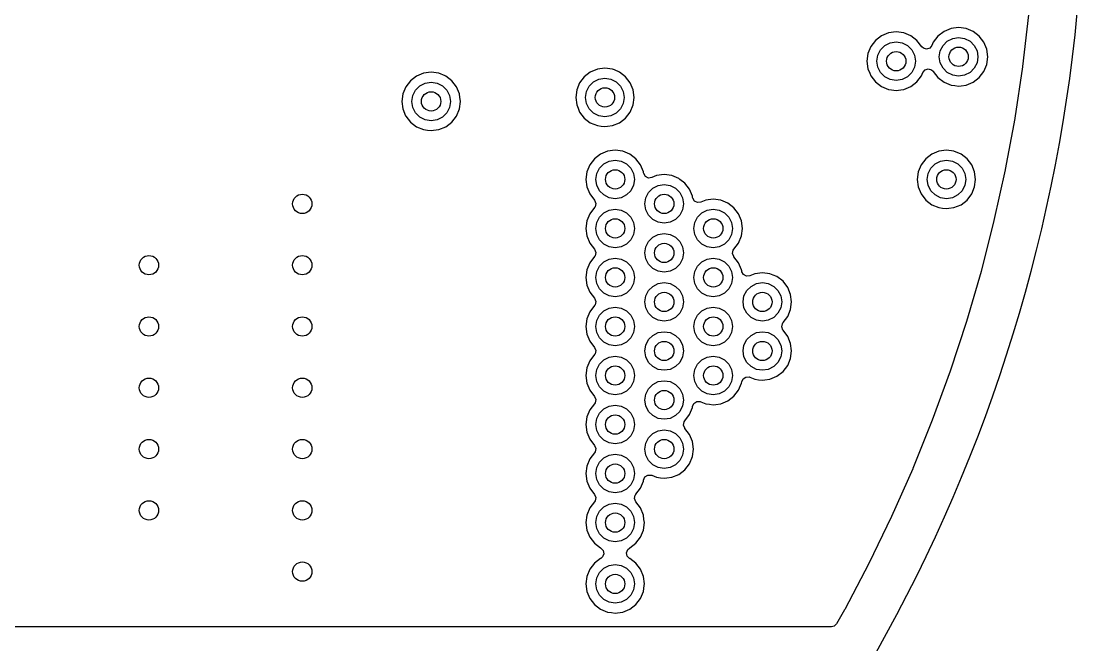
# Model space of a CAD drawing. Extents: x 116 to 183, y -128 to -37.6.
# Drawn here: x 160.93 to 182.95, y -87.37 to -74.45 of the extents above; entities that cross this region are included whole.
import ezdxf

# ---------------------------------------------------------------- set-up
doc = ezdxf.new("R2010")
doc.units = 0
doc.layers.add('BLACK', color=7, linetype='CONTINUOUS')

msp = doc.modelspace()

# ---------------------------------------------------------------- linework, layer by layer
at = {"layer": 'BLACK', "linetype": 'CONTINUOUS'}
for p, q in [((181.787721, -74.317678), (181.662354, -75.388441)), ((180.183237, -74.598956), (180.03716, -74.659463)), ((180.183239, -74.598955), (180.183237, -74.598956)), ((180.339999, -74.578318), (180.183239, -74.598955)), ((180.340001, -74.578318), (180.339999, -74.578318)), ((180.49676, -74.598955), (180.340001, -74.578318)), ((180.496762, -74.598956), (180.49676, -74.598955)), ((180.642841, -74.659464), (180.496762, -74.598956)), ((178.619387, -74.847697), (178.523132, -74.973139)), ((178.744829, -74.751442), (178.619387, -74.847697)), ((178.890906, -74.690935), (178.744829, -74.751442)), ((178.890908, -74.690934), (178.890906, -74.690935)), ((179.047668, -74.670297), (178.890908, -74.690934)), ((179.04767, -74.670297), (179.047668, -74.670297)), ((179.204429, -74.690934), (179.04767, -74.670297)), ((179.204431, -74.690935), (179.204429, -74.690934)), ((179.35051, -74.751443), (179.204431, -74.690935)), ((179.475951, -74.847697), (179.35051, -74.751443)), ((179.475952, -74.847698), (179.475951, -74.847697)), ((179.574695, -74.976383), (179.475952, -74.847698)), ((179.911718, -74.755718), (179.815464, -74.881159)), ((180.03716, -74.659463), (179.911718, -74.755718)), ((180.016393, -74.948886), (180.104886, -74.860393)), ((180.104886, -74.860393), (180.216393, -74.803577)), ((180.216393, -74.803577), (180.34, -74.784)), ((180.34, -74.784), (180.463607, -74.803577)), ((180.463607, -74.803577), (180.575114, -74.860393)), ((180.575114, -74.860393), (180.663607, -74.948886)), ((180.768282, -74.755718), (180.642841, -74.659464)), ((180.864536, -74.881159), (180.768282, -74.755718)), ((178.523132, -74.973139), (178.462625, -75.119216)), ((178.667246, -75.152372), (178.724062, -75.040865)), ((178.724062, -75.040865), (178.812555, -74.952372)), ((178.812555, -74.952372), (178.924062, -74.895556)), ((178.924062, -74.895556), (179.047669, -74.875979)), ((179.047669, -74.875979), (179.171276, -74.895556)), ((179.171276, -74.895556), (179.282783, -74.952372)), ((179.282783, -74.952372), (179.371276, -75.040865)), ((179.371276, -75.040865), (179.428092, -75.152372)), ((179.609797, -75.007538), (179.574695, -74.976383)), ((179.677496, -75.024818), (179.609797, -75.007538)), ((179.74379, -75.002754), (179.677496, -75.024818)), ((179.787632, -74.948351), (179.74379, -75.002754)), ((179.815464, -74.881159), (179.787632, -74.948351)), ((179.94, -75.184), (179.959577, -75.060393)), ((179.959577, -75.060393), (180.016393, -74.948886)), ((180.663607, -74.948886), (180.720423, -75.060393)), ((180.720423, -75.060393), (180.74, -75.184)), ((180.925044, -75.027238), (180.864536, -74.881159)), ((180.945682, -75.184), (180.925044, -75.027238)), ((178.462624, -75.119218), (178.441987, -75.275977)), ((178.441987, -75.275977), (178.441987, -75.27598)), ((178.441987, -75.27598), (178.462624, -75.432739)), ((178.462625, -75.119216), (178.462624, -75.119218)), ((178.647669, -75.275979), (178.667246, -75.152372)), ((178.667246, -75.399586), (178.647669, -75.275979)), ((179.428092, -75.152372), (179.447669, -75.275979)), ((179.447669, -75.275979), (179.428092, -75.399586)), ((179.959577, -75.307607), (179.94, -75.184)), ((180.74, -75.184), (180.720423, -75.307607)), ((180.925044, -75.340762), (180.945682, -75.184)), ((169.417999, -75.503318), (169.261239, -75.523955)), ((169.418001, -75.503318), (169.417999, -75.503318)), ((169.57476, -75.523955), (169.418001, -75.503318)), ((172.714024, -75.501442), (172.588582, -75.597697)), ((172.860101, -75.440935), (172.714024, -75.501442)), ((172.860103, -75.440934), (172.860101, -75.440935)), ((173.016863, -75.420297), (172.860103, -75.440934)), ((173.016865, -75.420297), (173.016863, -75.420297)), ((173.173624, -75.440934), (173.016865, -75.420297)), ((173.173626, -75.440935), (173.173624, -75.440934)), ((173.212953, -75.457225), (173.173626, -75.440935)), ((173.319705, -75.501443), (173.212953, -75.457225)), ((173.445146, -75.597697), (173.319705, -75.501443)), ((178.462624, -75.432739), (178.462625, -75.432741)), ((178.462625, -75.432741), (178.500407, -75.523956)), ((178.724062, -75.511093), (178.667246, -75.399586)), ((178.812555, -75.599586), (178.724062, -75.511093)), ((179.371276, -75.511093), (179.282783, -75.599586)), ((179.428092, -75.399586), (179.371276, -75.511093)), ((179.572205, -75.57882), (179.600036, -75.511627)), ((179.600036, -75.511627), (179.643876, -75.457225)), ((179.643876, -75.457225), (179.71017, -75.43516)), ((179.71017, -75.43516), (179.77787, -75.452439)), ((179.77787, -75.452439), (179.812973, -75.483594)), ((179.812973, -75.483594), (179.815463, -75.486839)), ((179.815463, -75.486839), (179.815464, -75.486841)), ((179.815464, -75.486841), (179.911718, -75.612282)), ((180.016393, -75.419114), (179.959577, -75.307607)), ((180.104886, -75.507607), (180.016393, -75.419114)), ((180.216393, -75.564423), (180.104886, -75.507607)), ((180.575114, -75.507607), (180.463607, -75.564423)), ((180.663607, -75.419114), (180.575114, -75.507607)), ((180.720423, -75.307607), (180.663607, -75.419114)), ((180.768282, -75.612282), (180.864536, -75.486841)), ((180.864536, -75.486841), (180.925044, -75.340762)), ((181.661805, -75.392533), (181.500865, -76.458484)), ((181.662354, -75.388441), (181.661805, -75.392533)), ((168.989718, -75.680718), (168.893463, -75.80616)), ((169.11516, -75.584463), (168.989718, -75.680718)), ((169.261237, -75.523956), (169.11516, -75.584463)), ((169.182886, -75.785393), (169.294393, -75.728577)), ((169.261239, -75.523955), (169.261237, -75.523956)), ((169.294393, -75.728577), (169.418, -75.709)), ((169.418, -75.709), (169.541607, -75.728577)), ((169.541607, -75.728577), (169.653114, -75.785393)), ((169.574762, -75.523956), (169.57476, -75.523955)), ((169.707215, -75.57882), (169.574762, -75.523956)), ((169.720841, -75.584464), (169.707215, -75.57882)), ((169.846282, -75.680718), (169.720841, -75.584464)), ((169.942536, -75.806159), (169.846282, -75.680718)), ((172.492327, -75.723139), (172.43182, -75.869216)), ((172.588582, -75.597697), (172.492327, -75.723139)), ((172.693257, -75.790865), (172.78175, -75.702372)), ((172.78175, -75.702372), (172.893257, -75.645556)), ((172.893257, -75.645556), (173.016864, -75.625979)), ((173.016864, -75.625979), (173.140471, -75.645556)), ((173.140471, -75.645556), (173.251978, -75.702372)), ((173.251978, -75.702372), (173.340471, -75.790865)), ((173.5414, -75.723138), (173.445146, -75.597697)), ((173.601908, -75.869217), (173.5414, -75.723138)), ((178.500407, -75.523956), (178.523133, -75.57882)), ((178.523133, -75.57882), (178.619387, -75.704261)), ((178.619387, -75.704261), (178.744828, -75.800515)), ((178.924062, -75.656402), (178.812555, -75.599586)), ((179.047669, -75.675979), (178.924062, -75.656402)), ((179.171276, -75.656402), (179.047669, -75.675979)), ((179.282783, -75.599586), (179.171276, -75.656402)), ((179.35051, -75.800515), (179.475951, -75.704261)), ((179.475951, -75.704261), (179.572205, -75.57882)), ((179.911718, -75.612282), (180.037159, -75.708536)), ((180.037159, -75.708536), (180.183238, -75.769044)), ((180.34, -75.584), (180.216393, -75.564423)), ((180.463607, -75.564423), (180.34, -75.584)), ((180.496762, -75.769044), (180.642841, -75.708536)), ((180.642841, -75.708536), (180.768282, -75.612282)), ((168.832955, -75.952239), (168.812318, -76.108998)), ((168.832956, -75.952237), (168.832955, -75.952239)), ((168.893463, -75.80616), (168.832956, -75.952237)), ((169.037577, -75.985393), (169.094393, -75.873886)), ((169.094393, -75.873886), (169.182886, -75.785393)), ((169.653114, -75.785393), (169.741607, -75.873886)), ((169.741607, -75.873886), (169.798423, -75.985393)), ((170.003044, -75.952238), (169.942536, -75.806159)), ((170.003044, -75.952239), (170.003044, -75.952238)), ((170.012752, -76.025977), (170.003044, -75.952239)), ((172.431819, -75.869218), (172.411182, -76.025977)), ((172.43182, -75.869216), (172.431819, -75.869218)), ((172.616864, -76.025979), (172.636441, -75.902372)), ((172.636441, -75.902372), (172.693257, -75.790865)), ((173.340471, -75.790865), (173.397287, -75.902372)), ((173.397287, -75.902372), (173.416864, -76.025979)), ((173.622546, -76.025979), (173.601908, -75.869217)), ((178.744828, -75.800515), (178.890907, -75.861023)), ((178.890907, -75.861023), (178.953147, -75.869217)), ((178.953147, -75.869217), (179.047668, -75.881661)), ((179.047668, -75.881661), (179.047669, -75.881661)), ((179.047669, -75.881661), (179.04767, -75.881661)), ((179.04767, -75.881661), (179.142183, -75.869218)), ((179.142183, -75.869218), (179.204431, -75.861023)), ((179.204431, -75.861023), (179.35051, -75.800515)), ((180.183238, -75.769044), (180.261619, -75.779363)), ((180.261619, -75.779363), (180.339999, -75.789682)), ((180.339999, -75.789682), (180.34, -75.789682)), ((180.34, -75.789682), (180.340001, -75.789682)), ((180.340001, -75.789682), (180.392254, -75.782802)), ((180.392254, -75.782802), (180.496762, -75.769044)), ((168.812318, -76.108998), (168.812318, -76.109001)), ((168.812318, -76.109001), (168.832955, -76.26576)), ((169.018, -76.109), (169.037577, -75.985393)), ((169.037577, -76.232607), (169.018, -76.109)), ((169.798423, -75.985393), (169.818, -76.109)), ((169.818, -76.109), (169.798423, -76.232607)), ((170.003044, -76.265762), (170.023682, -76.109)), ((170.02286, -76.10276), (170.012752, -76.025977)), ((170.023682, -76.109), (170.02286, -76.10276)), ((172.411182, -76.025977), (172.411182, -76.02598)), ((172.411182, -76.02598), (172.431819, -76.182739)), ((172.431819, -76.182739), (172.43182, -76.182741)), ((172.43182, -76.182741), (172.459199, -76.248841)), ((172.636441, -76.149586), (172.616864, -76.025979)), ((172.693257, -76.261093), (172.636441, -76.149586)), ((173.397287, -76.149586), (173.340471, -76.261093)), ((173.416864, -76.025979), (173.397287, -76.149586)), ((173.5414, -76.32882), (173.601908, -76.182741)), ((173.601908, -76.182741), (173.622546, -76.025979)), ((168.832955, -76.26576), (168.832956, -76.265762)), ((168.832956, -76.265762), (168.890696, -76.40516)), ((169.094393, -76.344114), (169.037577, -76.232607)), ((169.182886, -76.432607), (169.094393, -76.344114)), ((169.741607, -76.344114), (169.653114, -76.432607)), ((169.798423, -76.232607), (169.741607, -76.344114)), ((169.942536, -76.411841), (170.003044, -76.265762)), ((172.459199, -76.248841), (172.492328, -76.32882)), ((172.492328, -76.32882), (172.588582, -76.454261)), ((172.78175, -76.349586), (172.693257, -76.261093)), ((172.893257, -76.406402), (172.78175, -76.349586)), ((173.251978, -76.349586), (173.140471, -76.406402)), ((173.340471, -76.261093), (173.251978, -76.349586)), ((173.445146, -76.454261), (173.5414, -76.32882)), ((168.890696, -76.40516), (168.893464, -76.411841)), ((168.893464, -76.411841), (168.989718, -76.537282)), ((168.989718, -76.537282), (169.115159, -76.633536)), ((169.294393, -76.489423), (169.182886, -76.432607)), ((169.418, -76.509), (169.294393, -76.489423)), ((169.541607, -76.489423), (169.418, -76.509)), ((169.653114, -76.432607), (169.541607, -76.489423)), ((169.720841, -76.633536), (169.846282, -76.537282)), ((169.846282, -76.537282), (169.942536, -76.411841)), ((172.588582, -76.454261), (172.714023, -76.550515)), ((172.714023, -76.550515), (172.860102, -76.611023)), ((172.860102, -76.611023), (172.938483, -76.621342)), ((173.016864, -76.425979), (172.893257, -76.406402)), ((172.938483, -76.621342), (173.016863, -76.631661)), ((173.140471, -76.406402), (173.016864, -76.425979)), ((173.069118, -76.624781), (173.173626, -76.611023)), ((173.173626, -76.611023), (173.319705, -76.550515)), ((173.319705, -76.550515), (173.445146, -76.454261)), ((181.500181, -76.462556), (181.303836, -77.522581)), ((181.500865, -76.458484), (181.500181, -76.462556)), ((169.115159, -76.633536), (169.261238, -76.694044)), ((169.261238, -76.694044), (169.339619, -76.704363)), ((169.339619, -76.704363), (169.417999, -76.714682)), ((169.417999, -76.714682), (169.418, -76.714682)), ((169.418, -76.714682), (169.418001, -76.714682)), ((169.418001, -76.714682), (169.470254, -76.707802)), ((169.470254, -76.707802), (169.574762, -76.694044)), ((169.574762, -76.694044), (169.720841, -76.633536)), ((173.016863, -76.631661), (173.016864, -76.631661)), ((173.016864, -76.631661), (173.016865, -76.631661)), ((173.016865, -76.631661), (173.069118, -76.624781)), ((172.92516, -77.199463), (172.799718, -77.295718)), ((173.071237, -77.138956), (172.92516, -77.199463)), ((173.071239, -77.138955), (173.071237, -77.138956)), ((173.227999, -77.118318), (173.071239, -77.138955)), ((173.228001, -77.118318), (173.227999, -77.118318)), ((173.38476, -77.138955), (173.228001, -77.118318)), ((173.384762, -77.138956), (173.38476, -77.138955)), ((173.530841, -77.199464), (173.384762, -77.138956)), ((173.656282, -77.295718), (173.530841, -77.199464)), ((179.78316, -77.199463), (179.657718, -77.295718)), ((179.929237, -77.138956), (179.78316, -77.199463)), ((179.929239, -77.138955), (179.929237, -77.138956)), ((180.085999, -77.118318), (179.929239, -77.138955)), ((180.086001, -77.118318), (180.085999, -77.118318)), ((180.24276, -77.138955), (180.086001, -77.118318)), ((180.242762, -77.138956), (180.24276, -77.138955)), ((180.388841, -77.199464), (180.242762, -77.138956)), ((180.514282, -77.295718), (180.388841, -77.199464)), ((172.703463, -77.42116), (172.642956, -77.567237)), ((172.799718, -77.295718), (172.703463, -77.42116)), ((172.847577, -77.600393), (172.904393, -77.488886)), ((172.904393, -77.488886), (172.992886, -77.400393)), ((172.992886, -77.400393), (173.104393, -77.343577)), ((173.104393, -77.343577), (173.228, -77.324)), ((173.228, -77.324), (173.351607, -77.343577)), ((173.351607, -77.343577), (173.463114, -77.400393)), ((173.463114, -77.400393), (173.551607, -77.488886)), ((173.551607, -77.488886), (173.608423, -77.600393)), ((173.752536, -77.421159), (173.656282, -77.295718)), ((173.813044, -77.567238), (173.752536, -77.421159)), ((179.561463, -77.42116), (179.500956, -77.567237)), ((179.657718, -77.295718), (179.561463, -77.42116)), ((179.705577, -77.600393), (179.762393, -77.488886)), ((179.762393, -77.488886), (179.850886, -77.400393)), ((179.850886, -77.400393), (179.962393, -77.343577)), ((179.962393, -77.343577), (180.086, -77.324)), ((180.086, -77.324), (180.209607, -77.343577)), ((180.209607, -77.343577), (180.321114, -77.400393)), ((180.321114, -77.400393), (180.409607, -77.488886)), ((180.409607, -77.488886), (180.466423, -77.600393)), ((180.610536, -77.421159), (180.514282, -77.295718)), ((180.671044, -77.567238), (180.610536, -77.421159)), ((172.642955, -77.567239), (172.622318, -77.723998)), ((172.622318, -77.723998), (172.622318, -77.724001)), ((172.622318, -77.724001), (172.642955, -77.88076)), ((172.642956, -77.567237), (172.642955, -77.567239)), ((172.828, -77.724), (172.847577, -77.600393)), ((172.847577, -77.847607), (172.828, -77.724)), ((173.608423, -77.600393), (173.628, -77.724)), ((173.628, -77.724), (173.608423, -77.847607)), ((173.813044, -77.567239), (173.813044, -77.567238)), ((173.813044, -77.56724), (173.813044, -77.567239)), ((173.816082, -77.590316), (173.813044, -77.56724)), ((173.818872, -77.604797), (173.816082, -77.590316)), ((173.854524, -77.664886), (173.818872, -77.604797)), ((173.917003, -77.696162), (173.854524, -77.664886)), ((173.986473, -77.688693), (173.917003, -77.696162)), ((174.087234, -77.646957), (173.986473, -77.688693)), ((174.087239, -77.646955), (174.087234, -77.646957)), ((174.243999, -77.626318), (174.087239, -77.646955)), ((174.244001, -77.626318), (174.243999, -77.626318)), ((174.40076, -77.646955), (174.244001, -77.626318)), ((174.400762, -77.646956), (174.40076, -77.646955)), ((174.546841, -77.707464), (174.400762, -77.646956)), ((174.568389, -77.723998), (174.546841, -77.707464)), ((174.672282, -77.803718), (174.568389, -77.723998)), ((179.500955, -77.567239), (179.480318, -77.723998)), ((179.480318, -77.723998), (179.480318, -77.724001)), ((179.480318, -77.724001), (179.500955, -77.88076)), ((179.500956, -77.567237), (179.500955, -77.567239)), ((179.686, -77.724), (179.705577, -77.600393)), ((179.705577, -77.847607), (179.686, -77.724)), ((180.466423, -77.600393), (180.486, -77.724)), ((180.486, -77.724), (180.466423, -77.847607)), ((180.691682, -77.724), (180.671044, -77.567238)), ((180.671044, -77.880762), (180.691682, -77.724)), ((181.303017, -77.526628), (181.071481, -78.579557)), ((181.303836, -77.522581), (181.303017, -77.526628)), ((172.642955, -77.88076), (172.642956, -77.880762)), ((172.642956, -77.880762), (172.703464, -78.026842)), ((172.904393, -77.959114), (172.847577, -77.847607)), ((173.608423, -77.847607), (173.551607, -77.959114)), ((173.920393, -77.996886), (174.008886, -77.908393)), ((174.008886, -77.908393), (174.120393, -77.851577)), ((174.120393, -77.851577), (174.244, -77.832)), ((174.244, -77.832), (174.367607, -77.851577)), ((174.367607, -77.851577), (174.479114, -77.908393)), ((174.479114, -77.908393), (174.567607, -77.996886)), ((174.768536, -77.929159), (174.672282, -77.803718)), ((174.829044, -78.075238), (174.768536, -77.929159)), ((179.500955, -77.88076), (179.500956, -77.880762)), ((179.500956, -77.880762), (179.561464, -78.026841)), ((179.762393, -77.959114), (179.705577, -77.847607)), ((180.466423, -77.847607), (180.409607, -77.959114)), ((180.610536, -78.026841), (180.671044, -77.880762)), ((172.703464, -78.026842), (172.802965, -78.156514)), ((172.802965, -78.156514), (172.828159, -78.221683)), ((172.992886, -78.047607), (172.904393, -77.959114)), ((173.104393, -78.104423), (172.992886, -78.047607)), ((173.228, -78.124), (173.104393, -78.104423)), ((173.351607, -78.104423), (173.228, -78.124)), ((173.463114, -78.047607), (173.351607, -78.104423)), ((173.551607, -77.959114), (173.463114, -78.047607)), ((173.844, -78.232), (173.863577, -78.108393)), ((173.863577, -78.108393), (173.920393, -77.996886)), ((174.567607, -77.996886), (174.624423, -78.108393)), ((174.624423, -78.108393), (174.644, -78.232)), ((174.829044, -78.07524), (174.829044, -78.075238)), ((174.832082, -78.098316), (174.829044, -78.07524)), ((174.834872, -78.112797), (174.832082, -78.098316)), ((174.870524, -78.172886), (174.834872, -78.112797)), ((175.103234, -78.154957), (175.002473, -78.196693)), ((175.103239, -78.154955), (175.103234, -78.154957)), ((175.259999, -78.134318), (175.103239, -78.154955)), ((175.260001, -78.134318), (175.259999, -78.134318)), ((175.41676, -78.154955), (175.260001, -78.134318)), ((175.416762, -78.154956), (175.41676, -78.154955)), ((175.562841, -78.215464), (175.416762, -78.154956)), ((179.561464, -78.026841), (179.657718, -78.152282)), ((179.657718, -78.152282), (179.783159, -78.248536)), ((179.850886, -78.047607), (179.762393, -77.959114)), ((179.962393, -78.104423), (179.850886, -78.047607)), ((180.086, -78.124), (179.962393, -78.104423)), ((180.209607, -78.104423), (180.086, -78.124)), ((180.321114, -78.047607), (180.209607, -78.104423)), ((180.409607, -77.959114), (180.321114, -78.047607)), ((180.388841, -78.248536), (180.514282, -78.152282)), ((180.514282, -78.152282), (180.610536, -78.026841)), ((172.802965, -78.307486), (172.703464, -78.437157)), ((172.814121, -78.290128), (172.802965, -78.307486)), ((172.828159, -78.221683), (172.814121, -78.290128)), ((172.992886, -78.416393), (173.104393, -78.359577)), ((173.104393, -78.359577), (173.228, -78.34)), ((173.228, -78.34), (173.351607, -78.359577)), ((173.351607, -78.359577), (173.463114, -78.416393)), ((173.863577, -78.355607), (173.844, -78.232)), ((173.920393, -78.467114), (173.863577, -78.355607)), ((174.624423, -78.355607), (174.567607, -78.467114)), ((174.644, -78.232), (174.624423, -78.355607)), ((174.933003, -78.204162), (174.870524, -78.172886)), ((175.002473, -78.196693), (174.933003, -78.204162)), ((175.024886, -78.416393), (175.136393, -78.359577)), ((175.136393, -78.359577), (175.26, -78.34)), ((175.26, -78.34), (175.383607, -78.359577)), ((175.383607, -78.359577), (175.495114, -78.416393)), ((175.688282, -78.311718), (175.562841, -78.215464)), ((175.784536, -78.437159), (175.688282, -78.311718)), ((179.783159, -78.248536), (179.929238, -78.309044)), ((179.929238, -78.309044), (180.007619, -78.319363)), ((180.007619, -78.319363), (180.085999, -78.329682)), ((180.085999, -78.329682), (180.086, -78.329682)), ((180.086, -78.329682), (180.086001, -78.329682)), ((180.086001, -78.329682), (180.138254, -78.322802)), ((180.138254, -78.322802), (180.242762, -78.309044)), ((180.242762, -78.309044), (180.388841, -78.248536)), ((172.642955, -78.583239), (172.622318, -78.739998)), ((172.642956, -78.583237), (172.642955, -78.583239)), ((172.703464, -78.437157), (172.642956, -78.583237)), ((172.847577, -78.616393), (172.904393, -78.504886)), ((172.904393, -78.504886), (172.992886, -78.416393)), ((173.463114, -78.416393), (173.551607, -78.504886)), ((173.551607, -78.504886), (173.608423, -78.616393)), ((174.008886, -78.555607), (173.920393, -78.467114)), ((174.120393, -78.612423), (174.008886, -78.555607)), ((174.479114, -78.555607), (174.367607, -78.612423)), ((174.567607, -78.467114), (174.479114, -78.555607)), ((174.879577, -78.616393), (174.936393, -78.504886)), ((174.936393, -78.504886), (175.024886, -78.416393)), ((175.495114, -78.416393), (175.583607, -78.504886)), ((175.583607, -78.504886), (175.640423, -78.616393)), ((175.845044, -78.583238), (175.784536, -78.437159)), ((175.865682, -78.74), (175.845044, -78.583238)), ((181.070527, -78.583574), (180.804073, -79.628175)), ((181.071481, -78.579557), (181.070527, -78.583574)), ((172.622318, -78.739998), (172.622318, -78.740001)), ((172.622318, -78.740001), (172.642955, -78.89676)), ((172.828, -78.74), (172.847577, -78.616393)), ((172.847577, -78.863607), (172.828, -78.74)), ((173.608423, -78.616393), (173.628, -78.74)), ((173.628, -78.74), (173.608423, -78.863607)), ((174.244, -78.632), (174.120393, -78.612423)), ((174.367607, -78.612423), (174.244, -78.632)), ((174.86, -78.74), (174.879577, -78.616393)), ((174.879577, -78.863607), (174.86, -78.74)), ((175.640423, -78.616393), (175.66, -78.74)), ((175.66, -78.74), (175.640423, -78.863607)), ((175.845044, -78.896762), (175.865682, -78.74)), ((172.642955, -78.89676), (172.642956, -78.896762)), ((172.642956, -78.896762), (172.703464, -79.042842)), ((172.703464, -79.042842), (172.802965, -79.172514)), ((172.904393, -78.975114), (172.847577, -78.863607)), ((172.992886, -79.063607), (172.904393, -78.975114)), ((173.551607, -78.975114), (173.463114, -79.063607)), ((173.608423, -78.863607), (173.551607, -78.975114)), ((173.863577, -79.124393), (173.920393, -79.012886)), ((173.920393, -79.012886), (174.008886, -78.924393)), ((174.008886, -78.924393), (174.120393, -78.867577)), ((174.120393, -78.867577), (174.244, -78.848)), ((174.244, -78.848), (174.367607, -78.867577)), ((174.367607, -78.867577), (174.479114, -78.924393)), ((174.479114, -78.924393), (174.567607, -79.012886)), ((174.567607, -79.012886), (174.624423, -79.124393)), ((174.936393, -78.975114), (174.879577, -78.863607)), ((175.024886, -79.063607), (174.936393, -78.975114)), ((175.583607, -78.975114), (175.495114, -79.063607)), ((175.640423, -78.863607), (175.583607, -78.975114)), ((175.688282, -79.168282), (175.784536, -79.042841)), ((175.784536, -79.042841), (175.845044, -78.896762)), ((172.802965, -79.172514), (172.828159, -79.237683)), ((172.828159, -79.237683), (172.814121, -79.306128)), ((173.104393, -79.120423), (172.992886, -79.063607)), ((173.228, -79.14), (173.104393, -79.120423)), ((173.351607, -79.120423), (173.228, -79.14)), ((173.463114, -79.063607), (173.351607, -79.120423)), ((173.844, -79.248), (173.863577, -79.124393)), ((173.863577, -79.371607), (173.844, -79.248)), ((174.624423, -79.124393), (174.644, -79.248)), ((174.644, -79.248), (174.624423, -79.371607)), ((175.136393, -79.120423), (175.024886, -79.063607)), ((175.26, -79.14), (175.136393, -79.120423)), ((175.383607, -79.120423), (175.26, -79.14)), ((175.495114, -79.063607), (175.383607, -79.120423)), ((175.65984, -79.258318), (175.673878, -79.189873)), ((175.685034, -79.323487), (175.65984, -79.258318)), ((175.673878, -79.189873), (175.685034, -79.172513)), ((175.685034, -79.172513), (175.688278, -79.168284)), ((175.688278, -79.168284), (175.688282, -79.168282)), ((172.703464, -79.453157), (172.642956, -79.599237)), ((172.802965, -79.323486), (172.703464, -79.453157)), ((172.814121, -79.306128), (172.802965, -79.323486)), ((172.904393, -79.520886), (172.992886, -79.432393)), ((172.992886, -79.432393), (173.104393, -79.375577)), ((173.104393, -79.375577), (173.228, -79.356)), ((173.228, -79.356), (173.351607, -79.375577)), ((173.351607, -79.375577), (173.463114, -79.432393)), ((173.463114, -79.432393), (173.551607, -79.520886)), ((173.920393, -79.483114), (173.863577, -79.371607)), ((174.008886, -79.571607), (173.920393, -79.483114)), ((174.567607, -79.483114), (174.479114, -79.571607)), ((174.624423, -79.371607), (174.567607, -79.483114)), ((174.936393, -79.520886), (175.024886, -79.432393)), ((175.024886, -79.432393), (175.136393, -79.375577)), ((175.136393, -79.375577), (175.26, -79.356)), ((175.26, -79.356), (175.383607, -79.375577)), ((175.383607, -79.375577), (175.495114, -79.432393)), ((175.495114, -79.432393), (175.583607, -79.520886)), ((175.688278, -79.327715), (175.685034, -79.323487)), ((175.688282, -79.327718), (175.688278, -79.327715)), ((175.784536, -79.453159), (175.688282, -79.327718)), ((175.845044, -79.599238), (175.784536, -79.453159)), ((172.642955, -79.599239), (172.622318, -79.755998)), ((172.642956, -79.599237), (172.642955, -79.599239)), ((172.828, -79.756), (172.847577, -79.632393)), ((172.847577, -79.632393), (172.904393, -79.520886)), ((173.551607, -79.520886), (173.608423, -79.632393)), ((173.608423, -79.632393), (173.628, -79.756)), ((174.120393, -79.628423), (174.008886, -79.571607)), ((174.244, -79.648), (174.120393, -79.628423)), ((174.367607, -79.628423), (174.244, -79.648)), ((174.479114, -79.571607), (174.367607, -79.628423)), ((174.86, -79.756), (174.879577, -79.632393)), ((174.879577, -79.632393), (174.936393, -79.520886)), ((175.583607, -79.520886), (175.640423, -79.632393)), ((175.640423, -79.632393), (175.66, -79.756)), ((175.845044, -79.599239), (175.845044, -79.599238)), ((175.845044, -79.59924), (175.845044, -79.599239)), ((175.848082, -79.622316), (175.845044, -79.59924)), ((175.850872, -79.636797), (175.848082, -79.622316)), ((175.886524, -79.696886), (175.850872, -79.636797)), ((175.949003, -79.728162), (175.886524, -79.696886)), ((176.119234, -79.678957), (176.018473, -79.720693)), ((176.119239, -79.678955), (176.119234, -79.678957)), ((176.275999, -79.658318), (176.119239, -79.678955)), ((176.276001, -79.658318), (176.275999, -79.658318)), ((176.43276, -79.678955), (176.276001, -79.658318)), ((176.432762, -79.678956), (176.43276, -79.678955)), ((176.500852, -79.70716), (176.432762, -79.678956)), ((180.802986, -79.632159), (180.501897, -80.667326)), ((180.804073, -79.628175), (180.802986, -79.632159)), ((172.622318, -79.755998), (172.622318, -79.756001)), ((172.622318, -79.756001), (172.642955, -79.91276)), ((172.642955, -79.91276), (172.642956, -79.912762)), ((172.642956, -79.912762), (172.703464, -80.058842)), ((172.847577, -79.879607), (172.828, -79.756)), ((172.904393, -79.991114), (172.847577, -79.879607)), ((173.608423, -79.879607), (173.551607, -79.991114)), ((173.628, -79.756), (173.608423, -79.879607)), ((174.008886, -79.940393), (174.120393, -79.883577)), ((174.120393, -79.883577), (174.244, -79.864)), ((174.244, -79.864), (174.367607, -79.883577)), ((174.367607, -79.883577), (174.479114, -79.940393)), ((174.879577, -79.879607), (174.86, -79.756)), ((174.936393, -79.991114), (174.879577, -79.879607)), ((175.640423, -79.879607), (175.583607, -79.991114)), ((175.66, -79.756), (175.640423, -79.879607)), ((176.018473, -79.720693), (175.949003, -79.728162)), ((176.040886, -79.940393), (176.152393, -79.883577)), ((176.152393, -79.883577), (176.276, -79.864)), ((176.276, -79.864), (176.399607, -79.883577)), ((176.399607, -79.883577), (176.511114, -79.940393)), ((176.578841, -79.739464), (176.500852, -79.70716)), ((176.704282, -79.835718), (176.578841, -79.739464)), ((176.800536, -79.961159), (176.704282, -79.835718)), ((172.703464, -80.058842), (172.802965, -80.188514)), ((172.992886, -80.079607), (172.904393, -79.991114)), ((173.104393, -80.136423), (172.992886, -80.079607)), ((173.228, -80.156), (173.104393, -80.136423)), ((173.351607, -80.136423), (173.228, -80.156)), ((173.463114, -80.079607), (173.351607, -80.136423)), ((173.551607, -79.991114), (173.463114, -80.079607)), ((173.844, -80.264), (173.863577, -80.140393)), ((173.863577, -80.140393), (173.920393, -80.028886)), ((173.920393, -80.028886), (174.008886, -79.940393)), ((174.479114, -79.940393), (174.567607, -80.028886)), ((174.567607, -80.028886), (174.624423, -80.140393)), ((174.624423, -80.140393), (174.644, -80.264)), ((175.024886, -80.079607), (174.936393, -79.991114)), ((175.136393, -80.136423), (175.024886, -80.079607)), ((175.26, -80.156), (175.136393, -80.136423)), ((175.383607, -80.136423), (175.26, -80.156)), ((175.495114, -80.079607), (175.383607, -80.136423)), ((175.583607, -79.991114), (175.495114, -80.079607)), ((175.876, -80.264), (175.895577, -80.140393)), ((175.895577, -80.140393), (175.952393, -80.028886)), ((175.952393, -80.028886), (176.040886, -79.940393)), ((176.511114, -79.940393), (176.599607, -80.028886)), ((176.599607, -80.028886), (176.656423, -80.140393)), ((176.656423, -80.140393), (176.676, -80.264)), ((176.861044, -80.107238), (176.800536, -79.961159)), ((176.881682, -80.264), (176.861044, -80.107238)), ((172.802965, -80.339486), (172.703464, -80.469157)), ((172.802965, -80.188514), (172.828159, -80.253683)), ((172.814121, -80.322128), (172.802965, -80.339486)), ((172.828159, -80.253683), (172.814121, -80.322128)), ((173.863577, -80.387607), (173.844, -80.264)), ((174.644, -80.264), (174.624423, -80.387607)), ((175.895577, -80.387607), (175.876, -80.264)), ((176.676, -80.264), (176.656423, -80.387607)), ((176.861044, -80.420762), (176.881682, -80.264)), ((172.703464, -80.469157), (172.642956, -80.615237)), ((172.847577, -80.648393), (172.904393, -80.536886)), ((172.904393, -80.536886), (172.992886, -80.448393)), ((172.992886, -80.448393), (173.104393, -80.391577)), ((173.104393, -80.391577), (173.228, -80.372)), ((173.228, -80.372), (173.351607, -80.391577)), ((173.351607, -80.391577), (173.463114, -80.448393)), ((173.463114, -80.448393), (173.551607, -80.536886)), ((173.551607, -80.536886), (173.608423, -80.648393)), ((173.920393, -80.499114), (173.863577, -80.387607)), ((174.008886, -80.587607), (173.920393, -80.499114)), ((174.567607, -80.499114), (174.479114, -80.587607)), ((174.624423, -80.387607), (174.567607, -80.499114)), ((174.879577, -80.648393), (174.936393, -80.536886)), ((174.936393, -80.536886), (175.024886, -80.448393)), ((175.024886, -80.448393), (175.136393, -80.391577)), ((175.136393, -80.391577), (175.26, -80.372)), ((175.26, -80.372), (175.383607, -80.391577)), ((175.383607, -80.391577), (175.495114, -80.448393)), ((175.495114, -80.448393), (175.583607, -80.536886)), ((175.583607, -80.536886), (175.640423, -80.648393)), ((175.952393, -80.499114), (175.895577, -80.387607)), ((176.040886, -80.587607), (175.952393, -80.499114)), ((176.599607, -80.499114), (176.511114, -80.587607)), ((176.656423, -80.387607), (176.599607, -80.499114)), ((176.704282, -80.692282), (176.800536, -80.566841)), ((176.800536, -80.566841), (176.861044, -80.420762)), ((172.642955, -80.615239), (172.622318, -80.771998)), ((172.622318, -80.771998), (172.622318, -80.772001)), ((172.622318, -80.772001), (172.642955, -80.92876)), ((172.642956, -80.615237), (172.642955, -80.615239)), ((172.828, -80.772), (172.847577, -80.648393)), ((172.847577, -80.895607), (172.828, -80.772)), ((173.608423, -80.648393), (173.628, -80.772)), ((173.628, -80.772), (173.608423, -80.895607)), ((174.120393, -80.644423), (174.008886, -80.587607)), ((174.244, -80.664), (174.120393, -80.644423)), ((174.367607, -80.644423), (174.244, -80.664)), ((174.479114, -80.587607), (174.367607, -80.644423)), ((174.86, -80.772), (174.879577, -80.648393)), ((174.879577, -80.895607), (174.86, -80.772)), ((175.640423, -80.648393), (175.66, -80.772)), ((175.66, -80.772), (175.640423, -80.895607)), ((176.152393, -80.644423), (176.040886, -80.587607)), ((176.276, -80.664), (176.152393, -80.644423)), ((176.399607, -80.644423), (176.276, -80.664)), ((176.511114, -80.587607), (176.399607, -80.644423)), ((176.67584, -80.782318), (176.689878, -80.713873)), ((176.701034, -80.847487), (176.67584, -80.782318)), ((176.689878, -80.713873), (176.701034, -80.696513)), ((176.701034, -80.696513), (176.704278, -80.692284)), ((176.704278, -80.692284), (176.704282, -80.692282)), ((180.500678, -80.671271), (180.165287, -81.695846)), ((180.501897, -80.667326), (180.500678, -80.671271)), ((172.642955, -80.92876), (172.642956, -80.928762)), ((172.642956, -80.928762), (172.703464, -81.074842)), ((172.904393, -81.007114), (172.847577, -80.895607)), ((172.992886, -81.095607), (172.904393, -81.007114)), ((173.551607, -81.007114), (173.463114, -81.095607)), ((173.608423, -80.895607), (173.551607, -81.007114)), ((173.920393, -81.044886), (174.008886, -80.956393)), ((174.008886, -80.956393), (174.120393, -80.899577)), ((174.120393, -80.899577), (174.244, -80.88)), ((174.244, -80.88), (174.367607, -80.899577)), ((174.367607, -80.899577), (174.479114, -80.956393)), ((174.479114, -80.956393), (174.567607, -81.044886)), ((174.936393, -81.007114), (174.879577, -80.895607)), ((175.024886, -81.095607), (174.936393, -81.007114)), ((175.583607, -81.007114), (175.495114, -81.095607)), ((175.640423, -80.895607), (175.583607, -81.007114)), ((175.952393, -81.044886), (176.040886, -80.956393)), ((176.040886, -80.956393), (176.152393, -80.899577)), ((176.152393, -80.899577), (176.276, -80.88)), ((176.276, -80.88), (176.399607, -80.899577)), ((176.399607, -80.899577), (176.511114, -80.956393)), ((176.511114, -80.956393), (176.599607, -81.044886)), ((176.704278, -80.851715), (176.701034, -80.847487)), ((176.704282, -80.851718), (176.704278, -80.851715)), ((176.800536, -80.977159), (176.704282, -80.851718)), ((176.861044, -81.123238), (176.800536, -80.977159)), ((172.703464, -81.074842), (172.802965, -81.204514)), ((172.802965, -81.204514), (172.828159, -81.269683)), ((173.104393, -81.152423), (172.992886, -81.095607)), ((173.228, -81.172), (173.104393, -81.152423)), ((173.351607, -81.152423), (173.228, -81.172)), ((173.463114, -81.095607), (173.351607, -81.152423)), ((173.844, -81.28), (173.863577, -81.156393)), ((173.863577, -81.156393), (173.920393, -81.044886)), ((174.567607, -81.044886), (174.624423, -81.156393)), ((174.624423, -81.156393), (174.644, -81.28)), ((175.136393, -81.152423), (175.024886, -81.095607)), ((175.26, -81.172), (175.136393, -81.152423)), ((175.383607, -81.152423), (175.26, -81.172)), ((175.495114, -81.095607), (175.383607, -81.152423)), ((175.876, -81.28), (175.895577, -81.156393)), ((175.895577, -81.156393), (175.952393, -81.044886)), ((176.599607, -81.044886), (176.656423, -81.156393)), ((176.656423, -81.156393), (176.676, -81.28)), ((176.881682, -81.28), (176.861044, -81.123238)), ((172.802965, -81.355486), (172.703464, -81.485157)), ((172.814121, -81.338128), (172.802965, -81.355486)), ((172.828159, -81.269683), (172.814121, -81.338128)), ((172.904393, -81.552886), (172.992886, -81.464393)), ((172.992886, -81.464393), (173.104393, -81.407577)), ((173.104393, -81.407577), (173.228, -81.388)), ((173.228, -81.388), (173.351607, -81.407577)), ((173.351607, -81.407577), (173.463114, -81.464393)), ((173.463114, -81.464393), (173.551607, -81.552886)), ((173.863577, -81.403607), (173.844, -81.28)), ((173.920393, -81.515114), (173.863577, -81.403607)), ((174.624423, -81.403607), (174.567607, -81.515114)), ((174.644, -81.28), (174.624423, -81.403607)), ((174.936393, -81.552886), (175.024886, -81.464393)), ((175.024886, -81.464393), (175.136393, -81.407577)), ((175.136393, -81.407577), (175.26, -81.388)), ((175.26, -81.388), (175.383607, -81.407577)), ((175.383607, -81.407577), (175.495114, -81.464393)), ((175.495114, -81.464393), (175.583607, -81.552886)), ((175.895577, -81.403607), (175.876, -81.28)), ((175.952393, -81.515114), (175.895577, -81.403607)), ((176.656423, -81.403607), (176.599607, -81.515114)), ((176.676, -81.28), (176.656423, -81.403607)), ((176.800536, -81.582841), (176.861044, -81.436762)), ((176.861044, -81.436762), (176.881682, -81.28)), ((172.642955, -81.631239), (172.622318, -81.787998)), ((172.642956, -81.631237), (172.642955, -81.631239)), ((172.703464, -81.485157), (172.642956, -81.631237)), ((172.828, -81.788), (172.847577, -81.664393)), ((172.847577, -81.664393), (172.904393, -81.552886)), ((173.551607, -81.552886), (173.608423, -81.664393)), ((173.608423, -81.664393), (173.628, -81.788)), ((174.008886, -81.603607), (173.920393, -81.515114)), ((174.120393, -81.660423), (174.008886, -81.603607)), ((174.244, -81.68), (174.120393, -81.660423)), ((174.367607, -81.660423), (174.244, -81.68)), ((174.479114, -81.603607), (174.367607, -81.660423)), ((174.567607, -81.515114), (174.479114, -81.603607)), ((174.86, -81.788), (174.879577, -81.664393)), ((174.879577, -81.664393), (174.936393, -81.552886)), ((175.583607, -81.552886), (175.640423, -81.664393)), ((175.640423, -81.664393), (175.66, -81.788)), ((176.040886, -81.603607), (175.952393, -81.515114)), ((176.152393, -81.660423), (176.040886, -81.603607)), ((176.276, -81.68), (176.152393, -81.660423)), ((176.399607, -81.660423), (176.276, -81.68)), ((176.511114, -81.603607), (176.399607, -81.660423)), ((176.599607, -81.515114), (176.511114, -81.603607)), ((176.704282, -81.708282), (176.800536, -81.582841)), ((172.622318, -81.787998), (172.622318, -81.788001)), ((172.622318, -81.788001), (172.642955, -81.94476)), ((172.847577, -81.911607), (172.828, -81.788)), ((173.628, -81.788), (173.608423, -81.911607)), ((174.120393, -81.915577), (174.244, -81.896)), ((174.244, -81.896), (174.367607, -81.915577)), ((174.879577, -81.911607), (174.86, -81.788)), ((175.66, -81.788), (175.640423, -81.911607)), ((175.848082, -81.921681), (175.876347, -81.857786)), ((175.876347, -81.857786), (175.934671, -81.819314)), ((175.934671, -81.819314), (176.004536, -81.818482)), ((176.004536, -81.818482), (176.018472, -81.823305)), ((176.018472, -81.823305), (176.119238, -81.865044)), ((176.119238, -81.865044), (176.197619, -81.875363)), ((176.197619, -81.875363), (176.275999, -81.885682)), ((176.275999, -81.885682), (176.276, -81.885682)), ((176.276, -81.885682), (176.276001, -81.885682)), ((176.276001, -81.885682), (176.328254, -81.878802)), ((176.328254, -81.878802), (176.432762, -81.865044)), ((176.432762, -81.865044), (176.578841, -81.804536)), ((176.578841, -81.804536), (176.704282, -81.708282)), ((180.163937, -81.699748), (179.794625, -82.712573)), ((180.165287, -81.695846), (180.163937, -81.699748)), ((172.642955, -81.94476), (172.642956, -81.944762)), ((172.642956, -81.944762), (172.703464, -82.090842)), ((172.703464, -82.090842), (172.802965, -82.220514)), ((172.904393, -82.023114), (172.847577, -81.911607)), ((172.992886, -82.111607), (172.904393, -82.023114)), ((173.104393, -82.168423), (172.992886, -82.111607)), ((173.463114, -82.111607), (173.351607, -82.168423)), ((173.551607, -82.023114), (173.463114, -82.111607)), ((173.608423, -81.911607), (173.551607, -82.023114)), ((173.863577, -82.172393), (173.920393, -82.060886)), ((173.920393, -82.060886), (174.008886, -81.972393)), ((174.008886, -81.972393), (174.120393, -81.915577)), ((174.367607, -81.915577), (174.479114, -81.972393)), ((174.479114, -81.972393), (174.567607, -82.060886)), ((174.567607, -82.060886), (174.624423, -82.172393)), ((174.936393, -82.023114), (174.879577, -81.911607)), ((175.024886, -82.111607), (174.936393, -82.023114)), ((175.136393, -82.168423), (175.024886, -82.111607)), ((175.495114, -82.111607), (175.383607, -82.168423)), ((175.583607, -82.023114), (175.495114, -82.111607)), ((175.640423, -81.911607), (175.583607, -82.023114)), ((175.688282, -82.216282), (175.784536, -82.090841)), ((175.784536, -82.090841), (175.845044, -81.944762)), ((175.845044, -81.944762), (175.848082, -81.921681)), ((172.802965, -82.220514), (172.828159, -82.285683)), ((172.828159, -82.285683), (172.814121, -82.354128)), ((173.228, -82.188), (173.104393, -82.168423)), ((173.351607, -82.168423), (173.228, -82.188)), ((173.844, -82.296), (173.863577, -82.172393)), ((173.863577, -82.419607), (173.844, -82.296)), ((174.624423, -82.172393), (174.644, -82.296)), ((174.644, -82.296), (174.624423, -82.419607)), ((174.860347, -82.365786), (174.918671, -82.327314)), ((174.918671, -82.327314), (174.988536, -82.326482)), ((174.988536, -82.326482), (175.002472, -82.331305)), ((175.002472, -82.331305), (175.103238, -82.373044)), ((175.26, -82.188), (175.136393, -82.168423)), ((175.383607, -82.168423), (175.26, -82.188)), ((175.416762, -82.373044), (175.562841, -82.312536)), ((175.562841, -82.312536), (175.688282, -82.216282)), ((172.703464, -82.501157), (172.642956, -82.647237)), ((172.802965, -82.371486), (172.703464, -82.501157)), ((172.814121, -82.354128), (172.802965, -82.371486)), ((172.904393, -82.568886), (172.992886, -82.480393)), ((172.992886, -82.480393), (173.104393, -82.423577)), ((173.104393, -82.423577), (173.228, -82.404)), ((173.228, -82.404), (173.351607, -82.423577)), ((173.351607, -82.423577), (173.463114, -82.480393)), ((173.463114, -82.480393), (173.551607, -82.568886)), ((173.920393, -82.531114), (173.863577, -82.419607)), ((174.008886, -82.619607), (173.920393, -82.531114)), ((174.567607, -82.531114), (174.479114, -82.619607)), ((174.624423, -82.419607), (174.567607, -82.531114)), ((174.768536, -82.598841), (174.829044, -82.452762)), ((174.829044, -82.452762), (174.832082, -82.429681)), ((174.832082, -82.429681), (174.860347, -82.365786)), ((175.103238, -82.373044), (175.181619, -82.383363)), ((175.181619, -82.383363), (175.259999, -82.393682)), ((175.259999, -82.393682), (175.26, -82.393682)), ((175.26, -82.393682), (175.260001, -82.393682)), ((175.260001, -82.393682), (175.312254, -82.386802)), ((175.312254, -82.386802), (175.416762, -82.373044)), ((172.642955, -82.647239), (172.622318, -82.803998)), ((172.642956, -82.647237), (172.642955, -82.647239)), ((172.828, -82.804), (172.847577, -82.680393)), ((172.847577, -82.680393), (172.904393, -82.568886)), ((173.551607, -82.568886), (173.608423, -82.680393)), ((173.608423, -82.680393), (173.628, -82.804)), ((174.120393, -82.676423), (174.008886, -82.619607)), ((174.244, -82.696), (174.120393, -82.676423)), ((174.367607, -82.676423), (174.244, -82.696)), ((174.479114, -82.619607), (174.367607, -82.676423)), ((174.64384, -82.814318), (174.657878, -82.745873)), ((174.657878, -82.745873), (174.669034, -82.728513)), ((174.669034, -82.728513), (174.672278, -82.724284)), ((174.672278, -82.724284), (174.672282, -82.724282)), ((174.672282, -82.724282), (174.768536, -82.598841)), ((179.793146, -82.716428), (179.390324, -83.716384)), ((179.794625, -82.712573), (179.793146, -82.716428)), ((172.622318, -82.803998), (172.622318, -82.804001)), ((172.622318, -82.804001), (172.642955, -82.96076)), ((172.642955, -82.96076), (172.642956, -82.960762)), ((172.642956, -82.960762), (172.703464, -83.106842)), ((172.847577, -82.927607), (172.828, -82.804)), ((172.904393, -83.039114), (172.847577, -82.927607)), ((173.608423, -82.927607), (173.551607, -83.039114)), ((173.628, -82.804), (173.608423, -82.927607)), ((173.920393, -83.076886), (174.008886, -82.988393)), ((174.008886, -82.988393), (174.120393, -82.931577)), ((174.120393, -82.931577), (174.244, -82.912)), ((174.244, -82.912), (174.367607, -82.931577)), ((174.367607, -82.931577), (174.479114, -82.988393)), ((174.479114, -82.988393), (174.567607, -83.076886)), ((174.669034, -82.879487), (174.64384, -82.814318)), ((174.672278, -82.883715), (174.669034, -82.879487)), ((174.672282, -82.883718), (174.672278, -82.883715)), ((174.768536, -83.009159), (174.672282, -82.883718)), ((172.703464, -83.106842), (172.802965, -83.236514)), ((172.992886, -83.127607), (172.904393, -83.039114)), ((173.104393, -83.184423), (172.992886, -83.127607)), ((173.228, -83.204), (173.104393, -83.184423)), ((173.351607, -83.184423), (173.228, -83.204)), ((173.463114, -83.127607), (173.351607, -83.184423)), ((173.551607, -83.039114), (173.463114, -83.127607)), ((173.844, -83.312), (173.863577, -83.188393)), ((173.863577, -83.188393), (173.920393, -83.076886)), ((174.567607, -83.076886), (174.624423, -83.188393)), ((174.624423, -83.188393), (174.644, -83.312)), ((174.829044, -83.155238), (174.768536, -83.009159)), ((174.849682, -83.312), (174.829044, -83.155238)), ((172.802965, -83.387486), (172.703464, -83.517157)), ((172.802965, -83.236514), (172.828159, -83.301683)), ((172.814121, -83.370128), (172.802965, -83.387486)), ((172.828159, -83.301683), (172.814121, -83.370128)), ((172.992886, -83.496393), (173.104393, -83.439577)), ((173.104393, -83.439577), (173.228, -83.42)), ((173.228, -83.42), (173.351607, -83.439577)), ((173.351607, -83.439577), (173.463114, -83.496393)), ((173.863577, -83.435607), (173.844, -83.312)), ((173.920393, -83.547114), (173.863577, -83.435607)), ((174.624423, -83.435607), (174.567607, -83.547114)), ((174.644, -83.312), (174.624423, -83.435607)), ((174.829044, -83.468762), (174.849682, -83.312)), ((172.642955, -83.663239), (172.622318, -83.819998)), ((172.642956, -83.663237), (172.642955, -83.663239)), ((172.703464, -83.517157), (172.642956, -83.663237)), ((172.847577, -83.696393), (172.904393, -83.584886)), ((172.904393, -83.584886), (172.992886, -83.496393)), ((173.463114, -83.496393), (173.551607, -83.584886)), ((173.551607, -83.584886), (173.608423, -83.696393)), ((174.008886, -83.635607), (173.920393, -83.547114)), ((174.120393, -83.692423), (174.008886, -83.635607)), ((174.479114, -83.635607), (174.367607, -83.692423)), ((174.567607, -83.547114), (174.479114, -83.635607)), ((174.672282, -83.740282), (174.768536, -83.614841)), ((174.768536, -83.614841), (174.829044, -83.468762)), ((172.622318, -83.819998), (172.622318, -83.820001)), ((172.622318, -83.820001), (172.642955, -83.97676)), ((172.828, -83.82), (172.847577, -83.696393)), ((172.847577, -83.943607), (172.828, -83.82)), ((173.608423, -83.696393), (173.628, -83.82)), ((173.628, -83.82), (173.608423, -83.943607)), ((173.844347, -83.889786), (173.902671, -83.851314)), ((173.902671, -83.851314), (173.972536, -83.850482)), ((173.972536, -83.850482), (173.986472, -83.855305)), ((173.986472, -83.855305), (174.087238, -83.897044)), ((174.244, -83.712), (174.120393, -83.692423)), ((174.367607, -83.692423), (174.244, -83.712)), ((174.400762, -83.897044), (174.546841, -83.836536)), ((174.546841, -83.836536), (174.672282, -83.740282)), ((179.388718, -83.720188), (178.952813, -84.706205)), ((179.390324, -83.716384), (179.388718, -83.720188)), ((172.642955, -83.97676), (172.642956, -83.976762)), ((172.642956, -83.976762), (172.703464, -84.122842)), ((172.904393, -84.055114), (172.847577, -83.943607)), ((172.992886, -84.143607), (172.904393, -84.055114)), ((173.551607, -84.055114), (173.463114, -84.143607)), ((173.608423, -83.943607), (173.551607, -84.055114)), ((173.752536, -84.122841), (173.813044, -83.976762)), ((173.813044, -83.976762), (173.816082, -83.953681)), ((173.816082, -83.953681), (173.844347, -83.889786)), ((174.087238, -83.897044), (174.165619, -83.907363)), ((174.165619, -83.907363), (174.243999, -83.917682)), ((174.243999, -83.917682), (174.244, -83.917682)), ((174.244, -83.917682), (174.244001, -83.917682)), ((174.244001, -83.917682), (174.296254, -83.910802)), ((174.296254, -83.910802), (174.400762, -83.897044)), ((172.703464, -84.122842), (172.802965, -84.252514)), ((172.802965, -84.252514), (172.828159, -84.317683)), ((172.828159, -84.317683), (172.814121, -84.386128)), ((173.104393, -84.200423), (172.992886, -84.143607)), ((173.228, -84.22), (173.104393, -84.200423)), ((173.351607, -84.200423), (173.228, -84.22)), ((173.463114, -84.143607), (173.351607, -84.200423)), ((173.62784, -84.338318), (173.641878, -84.269873)), ((173.641878, -84.269873), (173.653034, -84.252513)), ((173.653034, -84.252513), (173.656278, -84.248284)), ((173.656278, -84.248284), (173.656282, -84.248282)), ((173.656282, -84.248282), (173.752536, -84.122841)), ((172.703464, -84.533157), (172.642956, -84.679237)), ((172.802965, -84.403486), (172.703464, -84.533157)), ((172.814121, -84.386128), (172.802965, -84.403486)), ((172.904393, -84.600886), (172.992886, -84.512393)), ((172.992886, -84.512393), (173.104393, -84.455577)), ((173.104393, -84.455577), (173.228, -84.436)), ((173.228, -84.436), (173.351607, -84.455577)), ((173.351607, -84.455577), (173.463114, -84.512393)), ((173.463114, -84.512393), (173.551607, -84.600886)), ((173.653034, -84.403487), (173.62784, -84.338318)), ((173.656278, -84.407715), (173.653034, -84.403487)), ((173.656282, -84.407718), (173.656278, -84.407715)), ((173.752536, -84.533159), (173.656282, -84.407718)), ((173.813044, -84.679238), (173.752536, -84.533159)), ((172.642955, -84.679239), (172.622318, -84.835998)), ((172.642956, -84.679237), (172.642955, -84.679239)), ((172.828, -84.836), (172.847577, -84.712393)), ((172.847577, -84.712393), (172.904393, -84.600886)), ((173.551607, -84.600886), (173.608423, -84.712393)), ((173.608423, -84.712393), (173.628, -84.836)), ((173.813044, -84.679239), (173.813044, -84.679238)), ((173.82514, -84.77112), (173.813044, -84.679239)), ((178.951081, -84.709953), (178.482592, -85.680907)), ((178.952813, -84.706205), (178.951081, -84.709953)), ((172.622318, -84.835998), (172.622318, -84.836001)), ((172.622318, -84.836001), (172.642955, -84.99276)), ((172.847577, -84.959607), (172.828, -84.836)), ((172.904393, -85.071114), (172.847577, -84.959607)), ((173.608423, -84.959607), (173.551607, -85.071114)), ((173.628, -84.836), (173.608423, -84.959607)), ((173.813044, -84.992762), (173.833682, -84.836)), ((173.833682, -84.836), (173.82514, -84.77112)), ((172.642955, -84.99276), (172.642956, -84.992762)), ((172.642956, -84.992762), (172.683232, -85.089998)), ((172.683232, -85.089998), (172.703464, -85.138841)), ((172.703464, -85.138841), (172.799718, -85.264282)), ((172.992886, -85.159607), (172.904393, -85.071114)), ((173.104393, -85.216423), (172.992886, -85.159607)), ((173.463114, -85.159607), (173.351607, -85.216423)), ((173.551607, -85.071114), (173.463114, -85.159607)), ((173.656282, -85.264282), (173.752536, -85.138841)), ((173.752536, -85.138841), (173.813044, -84.992762)), ((172.799718, -85.264282), (172.925159, -85.360536)), ((172.925159, -85.360536), (172.925166, -85.360541)), ((172.925166, -85.360541), (172.930487, -85.363613)), ((172.930487, -85.363613), (172.978703, -85.414179)), ((172.978703, -85.414179), (172.991927, -85.482786)), ((173.228, -85.236), (173.104393, -85.216423)), ((173.351607, -85.216423), (173.228, -85.236)), ((173.464072, -85.459218), (173.490037, -85.394352)), ((173.490037, -85.394352), (173.525515, -85.36361)), ((173.525515, -85.36361), (173.530828, -85.360541)), ((173.530828, -85.360541), (173.530841, -85.360536)), ((173.530841, -85.360536), (173.656282, -85.264282)), ((172.925166, -85.581458), (172.799718, -85.677718)), ((172.930487, -85.578387), (172.925166, -85.581458)), ((172.965959, -85.547651), (172.930487, -85.578387)), ((172.991927, -85.482786), (172.965959, -85.547651)), ((173.477298, -85.527825), (173.464072, -85.459218)), ((173.525515, -85.57839), (173.477298, -85.527825)), ((173.530834, -85.581461), (173.525515, -85.57839)), ((173.530841, -85.581464), (173.530834, -85.581461)), ((173.656282, -85.677718), (173.530841, -85.581464)), ((172.703463, -85.80316), (172.642956, -85.949237)), ((172.799718, -85.677718), (172.703463, -85.80316)), ((172.847577, -85.982393), (172.904393, -85.870886)), ((172.904393, -85.870886), (172.992886, -85.782393)), ((172.992886, -85.782393), (173.104393, -85.725577)), ((173.104393, -85.725577), (173.228, -85.706)), ((173.228, -85.706), (173.351607, -85.725577)), ((173.351607, -85.725577), (173.463114, -85.782393)), ((173.463114, -85.782393), (173.551607, -85.870886)), ((173.551607, -85.870886), (173.608423, -85.982393)), ((173.752536, -85.803159), (173.656282, -85.677718)), ((173.813044, -85.949238), (173.752536, -85.803159)), ((178.480736, -85.684595), (177.980186, -86.639401)), ((178.482592, -85.680907), (178.480736, -85.684595)), ((172.642955, -85.949239), (172.622318, -86.105998)), ((172.642956, -85.949237), (172.642955, -85.949239)), ((172.828, -86.106), (172.847577, -85.982393)), ((173.608423, -85.982393), (173.628, -86.106)), ((173.813044, -85.949239), (173.813044, -85.949238)), ((173.833682, -86.105998), (173.813044, -85.949239)), ((172.622318, -86.105998), (172.622318, -86.106001)), ((172.622318, -86.106001), (172.642955, -86.26276)), ((172.642955, -86.26276), (172.642956, -86.262762)), ((172.642956, -86.262762), (172.703464, -86.408841)), ((172.847577, -86.229607), (172.828, -86.106)), ((172.904393, -86.341114), (172.847577, -86.229607)), ((173.608423, -86.229607), (173.551607, -86.341114)), ((173.628, -86.106), (173.608423, -86.229607)), ((173.752536, -86.408841), (173.813044, -86.262762)), ((173.813044, -86.262762), (173.829034, -86.141306)), ((173.829034, -86.141306), (173.833682, -86.106001)), ((173.833682, -86.106001), (173.833682, -86.105998)), ((172.703464, -86.408841), (172.799718, -86.534282)), ((172.992886, -86.429607), (172.904393, -86.341114)), ((173.104393, -86.486423), (172.992886, -86.429607)), ((173.228, -86.506), (173.104393, -86.486423)), ((173.351607, -86.486423), (173.228, -86.506)), ((173.463114, -86.429607), (173.351607, -86.486423)), ((173.551607, -86.341114), (173.463114, -86.429607)), ((173.656282, -86.534282), (173.752536, -86.408841)), ((172.799718, -86.534282), (172.925159, -86.630536)), ((172.925159, -86.630536), (173.071238, -86.691044)), ((173.071238, -86.691044), (173.149619, -86.701363)), ((173.149619, -86.701363), (173.227999, -86.711682)), ((173.227999, -86.711682), (173.228, -86.711682)), ((173.228, -86.711682), (173.228001, -86.711682)), ((173.228001, -86.711682), (173.280254, -86.704802)), ((173.280254, -86.704802), (173.384762, -86.691044)), ((173.384762, -86.691044), (173.530841, -86.630536)), ((173.530841, -86.630536), (173.656282, -86.534282)), ((177.978208, -86.643026), (177.814113, -86.932199)), ((177.980186, -86.639401), (177.978208, -86.643026)), ((177.814113, -86.932199), (177.763906, -86.980789)), ((177.706267, -86.995), (121.194089, -86.995)), ((177.763906, -86.980789), (177.706267, -86.995))]:
    msp.add_line(p, q, dxfattribs=at)
at = {"layer": 'BLACK'}
for centre in [(179.047669, -75.275979), (180.34, -75.184), (169.418, -76.109), (173.016864, -76.025979), (173.228, -77.724), (180.086, -77.724), (166.751, -78.232), (174.244, -78.232), (173.228, -78.74), (175.26, -78.74), (174.244, -79.248), (163.576, -79.502), (166.751, -79.502), (173.228, -79.756), (175.26, -79.756), (174.244, -80.264), (176.276, -80.264), (163.576, -80.772), (166.751, -80.772), (173.228, -80.772), (175.26, -80.772), (174.244, -81.28), (176.276, -81.28), (173.228, -81.788), (175.26, -81.788), (163.576, -82.042), (166.751, -82.042), (174.244, -82.296), (173.228, -82.804), (163.576, -83.312), (166.751, -83.312), (174.244, -83.312), (173.228, -83.82), (163.576, -84.582), (166.751, -84.582), (173.228, -84.836), (166.751, -85.852), (173.228, -86.106)]:
    msp.add_circle(centre, 0.2, dxfattribs=at)
msp.add_arc((149.4505, -71.0743), 33.500002, -49.6070463, 0.0000068, dxfattribs=at)

doc.saveas('drawing.dxf')
